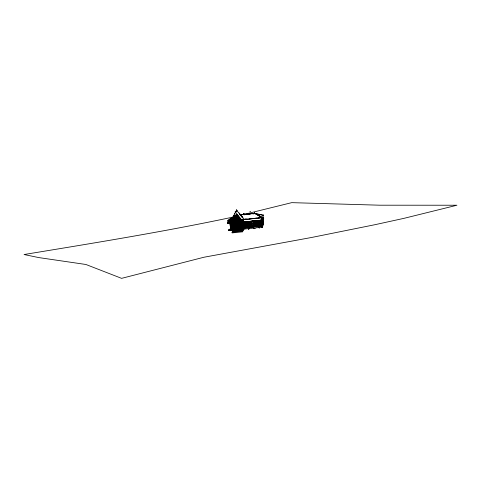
<?xml version="1.0" encoding="UTF-8"?>
<svg xmlns="http://www.w3.org/2000/svg" width="481" height="481" viewBox="0 0 481 481"><rect width="100%" height="100%" fill="white"/><g stroke="black" fill="none" stroke-linecap="round" stroke-linejoin="round"><path stroke-width="0.72" d="M228.439 220.851L228.15 220.647L228.283 220.989M230.748 220.575L230.682 220.514M239.646 214.797L254.563 213.33L254.467 213.029L254.467 213.384L254.575 212.764L254.641 213.095M242.815 227.086L243.482 225.884L242.983 225.938M243.56 225.908L243.26 222.366L242.093 222.06L241.853 222.456L231.668 223.533L231.974 223.34M254.461 213.342L254.395 212.818L254.599 213.203M229.461 219.384L233.742 216.985M228.379 220.875L228.12 220.659M243.458 222.33L262.127 220.358L262.253 217.153M230.658 220.779L230.333 220.917M232.996 217.424L227.862 221.068L229.136 219.444L233.604 216.979M243.669 214.159C244.174 213.961 242.965 213.883 243.939 213.967C244.089 213.708 242.749 213.991 245.352 214.292M262.031 219.835L261.965 219.216L262.043 219.823M261.784 219.426L262.638 219.54L261.778 219.348L262.897 219.053L261.748 219.198M244.005 214.009L243.446 213.78M242.652 222.084L242.881 219.468M242.671 222.156L242.899 219.589L241.715 221.314L231.529 222.39M263.354 215.416L263.245 215.049M263.654 215.278L254.407 213.354M261.249 220.214L261.207 220.599L248.136 221.994M261.255 220.286L261.219 220.665L248.154 221.969M261.802 226.497L261.111 220.154M261.153 220.605L261.183 220.148M260.425 220.683L260.461 220.298M259.74 220.376L259.686 220.689M259.626 220.767L259.668 220.382M258.898 220.839L258.928 220.382M259 220.376L258.964 220.767M258.207 220.46L258.123 220.989L258.159 220.538M258.279 220.454L258.237 220.845M263.474 215.211L263.071 215.272M262.175 217.544L262.241 217.202L263.414 217.929M262.446 219.937L262.65 219.474M261.7 218.891L263.293 218.999M261.682 218.765L263.36 218.945L261.676 218.699M263.732 218.17L263.107 218.284M262.205 217.49L262.241 217.544M262.355 217.352L262.001 217.442L262.608 217.52L254.467 213.071L254.485 213.654L253.006 213.817M235.239 211.784L235.341 211.201L235.311 212.53L235.359 212.025M230.808 224.122L230.958 225.709L230.832 224.008M243.554 225.998L243.158 226.689M262.055 217.31L262.434 217.394M263.624 215.326L254.455 213.51L251.503 213.829M242.815 222.282L243.133 226.581L243.013 226.07M242.412 219.877L262.584 217.574M235.528 211.947L235.341 211.201L235.582 211.79M236.826 210.425L236.634 209.638L236.652 210.383M262.091 227.603L261.658 227.651L262.091 227.603L261.177 219.853M255.7 227.898L262.271 227.212L263.173 225.234L262.325 218.47L262.969 224.176M262.043 227.266L261.658 227.651M262.842 221.849L263.215 221.062L263.516 222.607L263.36 221.044L262.854 221.975M262.019 223.418C262.866 222.438 264.243 224.657 262.903 219.108M261.862 226.491L262.981 224.008M258.123 220.4L258.886 226.798L261.586 226.365L261.688 227.585M261.85 225.727L262.915 223.455M263.047 221.573L263.173 223.346L263.504 222.462L262.644 222.499M262.993 222.944L262.091 223.088L262.265 225.541M262.927 223.16L262.367 223.863M263.017 223.142L263.474 222.21L262.626 222.282M261.105 226.365L261.562 226.419M261.784 225.162L262.313 224.044M262.41 223.839L263.528 222.589M262.999 222.565L263.311 221.699L263.161 222.264L262.626 222.354M262.379 224.002L263.366 222.462L262.74 223.238M262.909 222.931L263.311 222.841M261.724 224.597L262.337 223.292M262.999 221.963L263.372 221.17M263.305 221.591L263.095 222.072M263.498 221.194L262.379 221.266M262.091 223.412L262.277 223.022L262.355 225.349M262.007 223.298L261.658 224.032L261.826 223.671M262.373 222.541L263.095 221.729L262.746 221.771M262.031 223.4L262.169 223.07M262.566 221.861L263.335 221.771M236.153 211.929L236.784 210.618L242.815 217.406L242.4 217.484M259 227.639L259.463 227.525L259.469 227.88L259.049 227.627M259.469 227.88L259.037 227.922M261.772 223.094L261.941 222.739M262.476 221.615L262.656 221.242M263.347 219.011L263.72 218.242L262.061 217.923L263.66 218.236L263.275 219.126M261.706 222.529L261.874 222.174M262.416 221.056L262.59 220.689M259.415 227.537L259.229 226.761M260.654 226.31L259.596 226.521L258.946 220.989M261.64 221.963L261.808 221.615M262.349 220.502L262.524 220.136M261.508 221.404L261.598 222.691L261.742 221.056M262.283 219.949L262.464 219.583M262.746 219.168L263.101 218.446M262.301 219.498L262.217 219.919M262.127 220.358L262.307 219.619M262.103 220.154L262.211 219.829M262.933 218.464L262.584 219.083M258.886 226.262L243.602 227.862L258.91 226.22M261.508 220.839L261.676 220.49M262.217 219.39L262.398 219.029M260.991 221.266L261.147 220.947M261.874 219.57L262.319 218.639L261.862 219.444M261.231 220.34L261.393 220.021L262.271 227.212M261.953 219.126L262.151 218.723M262.428 217.749L263.618 215.44M231.493 222.108L230.381 222.21L235.45 212.241L236.784 210.618L236.983 210.858L236.556 210.51M235.311 212.53L235.696 212.446L235.534 212.007M236.592 210.468L236.604 210.937L236.784 210.618M256.331 226.491L255.706 221.38M254.221 228.427L253.794 228.469L254.19 228.138M254.07 226.292L253.403 220.881M254.154 226.28L253.565 221.188M255.958 221.05L256.126 222.438M255.682 221.212L255.621 220.569M251.335 227.044L250.565 221.603M251.232 226.611L256.656 225.998M248.99 228.974L248.557 229.016L248.99 228.974L248.833 227.699L248.917 228.685M253.385 221.416L253.301 220.815M248.948 228.631L248.557 229.016M248.461 227.79L248.599 228.95M248.436 227.309L247.733 221.38M251.082 221.549L251.665 226.455L256.541 225.944M254.485 213.654L253 213.774M245.965 227.609L245.364 222.456M246.062 227.585L245.46 222.432M242.334 231.854L242.773 230.321L232.66 231.373L232.058 232.233L232.143 232.912L242.334 231.854L244.011 229.118L243.891 227.904L245.346 227.754M248.142 222.186L261.129 220.755M247.775 222.054L242.977 222.535L247.781 222.048M247.793 222.222L242.983 222.733M243.891 227.904L242.749 229.87L241.678 229.984M243.596 227.832L242.677 229.305L241.606 229.413M243.53 227.272L242.61 228.734L241.54 228.842M241.426 229.84L233.844 230.639M243.464 226.707L242.544 228.162L241.474 228.277M243.176 226.268L243.464 225.811M242.785 221.08L242.093 222.06L242.755 227.074M243.392 226.148L242.472 227.591L241.402 227.705M248.082 225.258L243.266 226.058M243.176 226.202L243.452 225.763M243.127 225.823L243.41 225.385M242.61 226.028L241.264 226.563M239.526 229.942L237.812 230.213L237.001 223.533M241.083 227.693L239.448 227.796M237.169 224.801L240.783 224.423L239.063 224.705L239.616 230.026L238.895 224.717L239.52 229.948M242.544 225.457L241.197 225.992M245.49 223.485L243.037 223.719L243.2 225.709L243.049 223.851M243.127 224.657L243.338 225.499L243.073 223.731M242.929 223.954L243.133 224.717M242.472 224.892L241.125 225.427M242.917 224.056L243.194 223.629M242.406 224.32L241.059 224.855M243.152 223.184C242.574 223.485 243.584 223.809 243.32 226.04M238.738 230.02L238.053 224.795L238.732 230.032M239.4 228.926L237.776 229.082M240.957 226.647L239.31 226.767L240.957 226.581M242.839 223.485L243.121 222.992L242.839 223.418M239.394 228.866L237.77 229.028M242.334 223.755L240.987 224.284M243.158 222.541L243.578 221.813L242.52 221.681L242.123 222.27L243.158 222.541L243.693 227.741M239.273 227.88L237.644 227.982M240.825 225.541L239.183 225.721M240.831 225.601L239.201 225.763M239.448 227.862L241.089 227.681M242.268 223.184L240.921 223.713M243.061 221.897L242.478 221.747M239.267 227.826L237.65 228.042M237.367 230.165L235.66 230.441L234.932 225.132M242.202 222.613L240.849 223.142M242.665 221.921L242.893 221.531M240.734 224.146L237.133 224.513M239.141 226.779L237.518 226.942L239.153 226.828M237.241 229.094L235.618 229.251M236.526 230.255L235.9 225.024M237.247 229.148L235.624 229.311M236.586 230.249L235.955 225.018M231.325 222.324L231.211 221.38L234.151 215.53L237.145 215.211L241.42 220.298L241.534 221.242L242.4 221.152L243.59 219.396L246.525 219.077M242.4 221.152L243.651 219.114L241.787 221.885L231.601 222.962M237.115 228.048L235.492 228.21M237.121 228.108L235.486 228.289M240.62 222.649L231.71 223.635L240.62 222.649L241.48 230.351M240.013 223.202L240.981 230.862M240.728 221.693L239.953 223.04L240.512 221.717M235.443 229.341L233.814 229.443L235.45 229.329M236.995 227.062L235.347 227.182M236.989 227.002L235.371 227.224M234.782 230.435L234.151 225.21M241.42 220.298L242.857 231M237.392 225.896L239.027 225.781L237.38 225.914M235.317 228.295L233.688 228.397M233.856 230.627L233.309 225.294L234.938 225.126L235.558 230.363L233.928 230.531M238.57 223.076C239.49 222.487 238.396 223.599 238.534 222.781L239.406 221.831L238.841 223.154L239.406 221.831M235.185 227.254L233.544 227.375M235.179 227.194L233.556 227.357M237.361 230.177L236.82 224.837L233.207 225.216M238.083 221.975L237.506 223.298L238.083 221.975L237.199 222.925C237.073 223.707 238.131 222.703 237.235 223.214M236.772 224.567L233.171 224.934M233.682 228.469L235.323 228.283M235.059 226.208L233.435 226.371M235.053 226.148L233.429 226.31M236.652 223.569L237.458 230.261M236.76 222.114L235.955 223.461L236.544 222.138M230.778 230.086L232.588 229.894M229.617 220.617L229.954 220.581L231.072 230.116L231.078 229.708M232.539 227.657L232.227 228.09L233.297 227.976M231.235 229.13L230.688 229.81L231.03 229.774M232.155 227.519L232.473 227.092M232.101 226.978L231.854 225.12M235.221 222.276L234.62 223.599L235.437 222.252M232.016 225.962L232.016 224.91M228.535 230.261C235.071 229.034 225.962 232.095 229.275 229.275L231.078 229.058M234.121 222.396L233.369 223.461M228.559 230.429L229.275 229.275M232.01 225.908L232.01 224.549M233.038 223.954L233.91 231.139M232.948 225.132L231.878 225.24L232.089 224.741M231.878 225.24L232.197 224.819M232.052 224.489L231.728 224.855L232.125 224.254M231.698 224.657L232.034 224.212M231.956 223.881L232.582 222.559L232.852 222.968L231.956 223.881L232.582 222.559M232.028 224.044L233.008 231.692M232.089 223.461L232.798 222.535M232.058 223.689L231.74 224.104L240.668 223.088L231.8 224.02L231.746 223.587M231.475 223.569L231.962 227.561M231.036 223.821C232.209 222.114 229.924 224.861 232.01 223.298L232.179 223.857M231.944 223.136L230.916 223.725L231.379 223.118M236.003 215.65L236.237 215.272L235.997 215.578M229.924 223.064L228.445 223.202M230.381 222.21L231.102 221.29M235.413 215.362L235.618 215.837L235.119 215.392M232.203 219.552L230.291 220.935L230.694 220.953M230.351 220.959L230.904 220.749M234.59 215.452L234.355 215.825L234.722 215.284L234.8 215.927L234.421 215.885M228.607 222.937L229.918 222.799L228.427 223.046M229.491 221.837L229.178 222.018M234.331 215.771L234.638 215.722M230.14 221.248L228.409 221.909L227.489 223.142L229.816 222.258M227.549 223.112L228.481 221.957M227.597 223.232C231.734 217.803 223.701 226.683 229.834 222.39M229.263 219.57L227.958 221.14L231.944 220.857M236.802 210.389L236.953 210.9M235.353 211.965L235.642 212.013M242.376 220.971L235.45 212.241M262.283 217.532L254.353 213.299M228.006 221.104L230.561 220.803M228.18 220.941L233.225 217.388M230.387 219.613L228.102 221.23L229.341 219.709L232.533 217.905M231.523 218.801L232.666 217.995M230.549 221.134L231.746 220.286M233.087 232.082L233.195 232.07M259.283 226.659L259.65 226.413M230.916 223.725L231.95 223.196M263.384 215.386L263.287 215.266M228.433 221.969L230.165 221.32M227.465 223.076L229.804 222.192M234.746 213.468L234.451 213.444M245.424 222.276L245.256 221.681M233.766 216.925C164.328 231.704 94.108 243.013 24.05 254.527L38.721 257.575L85.919 264.484L121.597 278.349L203.95 257.239L311.61 237.47L374.867 224.717L403.986 218.338L456.95 205.231L379.743 205.201L291.739 202.651L246.561 213.774M244.426 214.304L245.851 213.949M234.578 213.564L234.566 213.534M250.21 211.616L249.88 211.538L250.192 211.478M233.832 215.338L237.392 214.953M237.373 215.007L233.874 215.392L230.435 222.234L231.379 221.17L232.618 231.265L242.791 230.207L243.945 228.337M240.35 214.827L254.563 213.33M242.634 214.779L245.593 214.46M247.066 214.304L250.024 213.985M234.8 215.68L237.614 215.38M244.095 214.73L245.581 214.568L244.101 214.766M236.045 215.656L236.442 215.747L236.363 215.109M236.868 215.572L237.235 215.422M233.79 216.366L238.059 215.909M235.047 220.545L237.836 220.364L235.059 220.659L234.65 216.775L237.313 216.48L237.764 220.256M233.483 216.979L234.662 216.853M237.325 216.57L238.504 216.444M237.085 216.769L236.105 216.877L236.52 220.292L237.5 220.184M234.968 217.147L235.949 217.045M236.123 217.021L237.103 216.919M234.987 217.298L235.967 217.19M236.141 217.171L237.121 217.069M233.177 217.592L234.734 217.424M237.392 217.141L238.955 216.973M235.005 217.442L235.985 217.34M236.159 217.322L237.139 217.214M235.023 217.592L236.003 217.49M236.177 217.472L237.157 217.364M235.041 217.743L236.021 217.634M236.195 217.616L237.175 217.514M235.059 217.887L236.039 217.785M236.213 217.767L237.193 217.665M232.87 218.206L234.806 217.995M237.464 217.713L239.4 217.508M235.077 218.037L236.057 217.935M236.231 217.917L237.211 217.809M235.095 218.188L236.075 218.079M236.249 218.061L237.229 217.959M235.113 218.338L236.093 218.23M236.267 218.212L237.247 218.109M235.131 218.482L236.111 218.38M236.285 218.362L237.265 218.254M232.563 218.813L234.872 218.566M235.149 218.633L236.129 218.53M236.303 218.506L237.283 218.404M237.53 218.284L239.845 218.037M235.167 218.783L236.147 218.675M236.321 218.657L237.301 218.554M235.185 218.927L236.165 218.825M236.339 218.807L237.319 218.699M232.257 219.426L234.944 219.138M235.203 219.077L236.183 218.975M236.357 218.957L237.337 218.849M237.602 218.855L240.296 218.572M235.221 219.228L236.201 219.12M236.375 219.102L237.355 218.999M235.239 219.372L236.219 219.27M236.393 219.252L237.373 219.15M235.257 219.522L236.237 219.42M236.411 219.402L237.392 219.294M231.95 220.039L235.011 219.709M235.275 219.673L236.255 219.564M236.43 219.546L237.41 219.444M237.668 219.426L240.74 219.102M235.293 219.817L236.273 219.715M236.448 219.697L237.428 219.595M235.311 219.967L236.291 219.865M236.466 219.847L237.446 219.739M235.329 220.118L236.309 220.009M236.484 219.991L237.464 219.889M243.614 219.3L245.833 219.059M227.904 221.026L230.477 220.779M231.644 220.647L235.083 220.28M235.347 220.262L236.327 220.16M236.502 220.142L237.482 220.039M237.74 219.997L241.191 219.631L237.301 215.007M249.441 218.771L250.896 218.614M258.183 217.839L259.644 217.689M245.082 219.36L247.27 219.126M249.459 218.891L252.369 218.584M254.557 218.35L256.74 218.121M258.201 217.965L261.117 217.652M242.346 219.685L262.566 217.538M235.071 220.653L237.842 220.358M231.391 221.254L241.576 220.172M231.457 221.825L241.648 220.743M262.223 218.831L261.983 220.178M262.109 218.981L262.776 224.585M234.169 222.829L233.898 222.414M238.137 222.408L237.867 222M239.46 222.27L239.189 221.855M230.291 223.328L231.415 223.208M250.637 221.2L251.87 221.068L251.864 221.525M255.706 220.659L256.884 220.526M243.356 222.012L262.157 220.045L243.386 222.108M230.315 223.497L231.451 223.376M253.89 221.146L255.399 221.007M231.908 223.779L232.317 223.671M233.237 223.635L233.646 223.533M234.572 223.497L234.938 223.443M235.906 223.358L236.309 223.25M239.905 222.931L240.266 222.877M243.097 222.787L247.727 222.306L248.316 227.272M248.244 222.258L250.661 221.981M255.802 221.458L258.225 221.182M230.796 224.242L231.553 224.158M242.917 223.214L242.761 220.863M230.868 224.819L232.876 224.561M263.125 221.404L263.384 222.39L263.011 222.378M243.188 223.569C242.394 224.495 244.33 226.004 242.406 227.02L241.336 227.134M250.769 222.925L248.37 223.178L250.781 222.986M262.548 221.669L263.347 221.591M242.983 223.797L247.847 223.31M254.521 222.829L255.375 222.739L255.573 224.429L254.72 224.519L254.521 222.829L254.768 224.459M262.578 221.921L263.378 221.843L262.656 222.613M230.94 225.415L231.734 225.33M252.11 223.13L252.856 223.046M254.581 222.877L255.327 222.793L255.513 224.38M262.578 221.988L263.053 222.126M230.964 225.589L231.992 225.481M236.742 224.934L235.101 225.126L235.732 230.345M238.901 224.705L237.253 224.898L237.891 230.11M231.163 225.848L233.014 225.703M243.326 224.705L247.962 224.224M250.89 223.905L248.479 224.17L250.896 223.96M243.332 224.765L247.968 224.284M231.884 226.142L231.848 225.132M242.965 224.976L243.133 223.725M232.016 226.383L233.087 226.268M262.049 223.184L263.341 223.118M263.041 223.34L262.963 221.753M230.736 226.948L231.872 226.828M242.989 224.904L243.278 225.655M243.446 225.679L248.076 225.204M248.587 225.156L251.004 224.88M256.145 224.362L258.562 224.086L256.151 224.417M231.986 226.99L233.153 226.84M248.593 225.216L251.01 224.934M261.736 223.863L262.133 226.04M233.225 227.411L232.034 227.537L231.547 223.521M242.677 226.419L243.176 226.365L242.695 222.342M262.873 224.38L262.211 218.729M251.569 225.637L256.439 225.138L251.575 225.679M251.064 225.733L251.154 226.509M243.56 226.653L248.19 226.178M248.707 226.13L251.124 225.914L248.713 226.19M256.259 225.336L258.688 225.12L256.265 225.397M243.566 226.713L248.202 226.232M262.53 224.97L262.404 222.853M262.446 225.162L262.265 222.895M231.036 228.752L230.994 229.461M232.299 228.661L233.363 228.547M250.517 226.773L256.638 226.13M250.493 226.822L256.451 226.196M251.154 226.888L256.403 226.292M262.091 225.926L261.532 220.094L261.141 220.538M231.042 229.329L231.102 228.589M248.256 227.447L249.717 227.297M257.72 226.461L259.175 226.304M232.365 229.227L233.435 229.118M261.917 226.292L243.651 228.295L243.091 223.256M230.736 229.744L232.545 229.557M261.514 226.527L261.995 226.407L263.041 224.086L262.41 218.452M232.437 229.798L233.501 229.684M232.708 230.11L230.802 230.309L229.702 221.32M232.503 230.363L233.574 230.255M244.011 229.118L253.505 228.126M239.694 229.93L241.342 229.738L240.71 224.519M232.576 230.934L233.64 230.82M233.868 230.808L241.444 230.008M253.95 228.691L255.561 228.523M232.058 232.233L242.25 231.169M243.747 214.003L245.412 214.334M242.502 221.531L243.657 221.765L242.496 221.458L242.538 222.108M242.099 222.12L243.242 222.42M262.187 217.262L263.534 217.785M232.257 227.958L232.058 227.76M257.798 215.29L259.782 216.342M238.979 212.933L242.761 217.442L243.602 219.162M239.664 214.225L241.943 216.943M241.979 217.352L242.418 217.875M232.119 226.846L231.878 226.082L232.058 226.894M261.213 221.783L261.093 221.224L261.105 221.969M260.413 220.611L260.389 220.304M231.211 223.918L231.445 225.799M231.006 223.936L231.235 225.817M230.447 225.114L230.627 226.569M230.333 225.024L230.658 227.303M229.744 221.308L230.772 229.69M239.76 223.322L239.851 224.152L239.7 223.328M238.853 223.418L238.949 224.248L238.792 223.424M236.892 215.055L236.971 215.692M237.59 220.274L237.157 216.672L234.842 216.931L235.281 220.514M237.951 223.515L238.041 224.344L237.891 223.521M236.075 215.139L236.153 215.783M236.003 216.799L236.442 220.388M235.792 223.743L235.828 224.579M234.656 216.763L235.113 220.526M234.89 223.839L234.926 224.675M233.988 223.936L234.025 224.771M233.676 231.163L232.78 223.743L240.825 222.895L241.715 230.327M233.357 231.638L232.419 223.96L233.315 231.632M232.401 226.527L232.6 228.156M231.944 224.471L232.101 225.727M231.421 223.893L231.65 225.775M247.685 221.969L247.637 221.507L246.519 221.633L246.573 222.084M246.621 222.42L247.078 226.304M246.561 222.426L247.018 226.31M245.352 221.759L245.406 222.21M244.174 221.861L244.162 222.324M244.27 222.655L244.673 226.539M258.195 220.31L259.067 227.856M256.944 220.52L256.938 220.989M257.046 221.302L257.431 225.216M256.469 224.567L256.632 226.034M256.379 224.543L256.535 225.956M256.343 225.186L256.439 225.962M255.706 220.557L255.778 221.182M255.814 221.434L256.385 226.431M255.351 225.294L255.441 226.07M255.249 225.306L255.339 226.082M255.146 225.312L255.237 226.088M254.148 225.421L254.245 226.196M253.872 225.439L253.962 226.214M252.97 220.827L253.042 221.452L252.946 220.863M253.794 228.12L253.794 228.469M252.874 220.953L252.922 221.416M252.874 225.541L252.964 226.317M252.772 225.553L252.868 226.329M252.675 225.565L252.765 226.335M251.677 225.667L251.767 226.443M251.004 221.452L251.587 226.659M250.577 221.591L251.232 226.972M249.441 221.765L249.392 221.308L249.386 221.771M249.489 222.102L249.94 225.992M249.429 222.108L249.873 226.01M262.031 219.144L262.692 224.771M261.989 219.234L262.145 220.557M261.598 219.805L262.253 225.721M261.153 219.901L262.019 227.315M260.804 219.937L261.123 222.426M260.455 220.827L261.045 226.371M259.728 220.905L260.317 226.449M259 220.983L259.65 226.515M242.977 223.96L243.139 225.715M248.785 227.272L248.064 221.368L248.779 227.285M241.209 228.667L239.562 228.86L241.209 228.667M240.494 229.828L239.923 224.597L240.482 229.846M240.404 223.112L241.288 230.802L240.404 223.112M236.874 226.01L235.227 226.196L236.862 225.962M229.467 221.723L229.184 221.867L229.485 221.717M237.061 215.187L236.826 215.56L237.061 215.187M250.03 214.093L248.551 214.249L250.036 214.129M235.93 216.895L234.95 216.997L235.365 220.412L236.345 220.31L235.93 216.895M236.586 223.653L233.135 224.032L233.237 224.849L236.688 224.471L236.586 223.653M240.554 223.232L237.097 223.611L237.205 224.429L240.65 224.056L240.554 223.232M258.333 222.132L255.928 222.384L258.339 222.186M252.898 222.986L252.044 223.076L252.242 224.771L253.102 224.681L252.898 222.986M258.447 223.106L256.03 223.376L258.453 223.166"/></g></svg>
